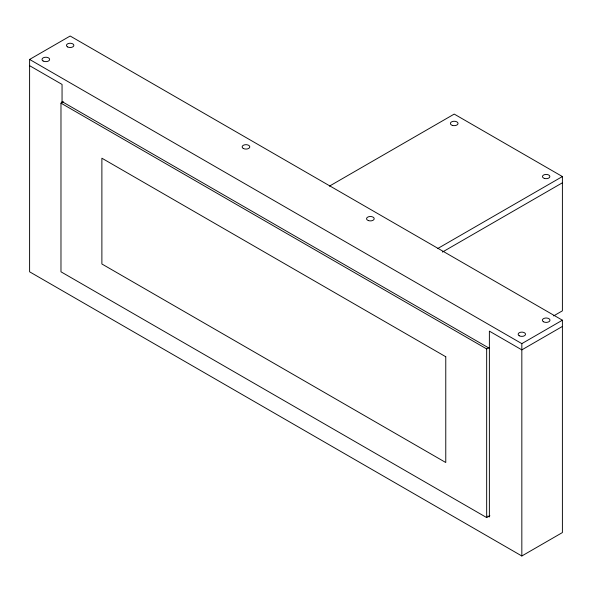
<?xml version="1.0" encoding="UTF-8"?>
<svg xmlns="http://www.w3.org/2000/svg" width="592" height="592" viewBox="0 0 592 592"><rect width="100%" height="100%" fill="white"/><g stroke="black" fill="none" stroke-linecap="round" stroke-linejoin="round"><path stroke-width="0.89" d="M29.6 59.437L70.167 36.016L562.4 320.198L562.4 532.563L521.833 555.984L29.6 271.802L29.6 59.437L521.833 343.626L562.4 320.198M489.873 515.728L486.668 517.571L60.976 271.802L60.976 103.156L63.374 101.772M329.404 186.147L454.219 114.086L562.4 176.549L562.4 310.837L553.601 315.913M437.584 248.61L562.4 176.549M442.387 252.081L562.4 182.795M60.976 103.156L486.668 348.932L489.073 347.548M562.4 326.444L521.833 349.872L489.377 331.135L489.377 516.949L487.778 516.024M29.6 65.682L62.056 84.419L62.056 102.912M62.056 101.595L489.377 348.311M521.833 343.626L521.833 555.984M486.668 348.932L486.668 517.571M445.769 356.747L101.883 158.205L101.883 263.98L445.769 462.522L445.769 356.747M519.221 335.76A3.693 2.131 0 0 0 525.4 334.806A3.693 2.131 0 0 0 520.879 332.193A3.693 2.131 0 0 0 519.221 335.76M368.461 220.616A3.826 2.205 0 0 0 374.203 218.707A3.826 2.205 0 0 0 368.461 216.79A3.826 2.205 0 0 0 368.461 220.616M543.471 321.759A3.826 2.205 0 0 0 549.864 320.775A3.826 2.205 0 0 0 545.18 318.067A3.826 2.205 0 0 0 543.471 321.759M43.12 60.998A3.826 2.205 0 0 0 49.521 60.007A3.826 2.205 0 0 0 44.837 57.306A3.826 2.205 0 0 0 43.12 60.998M67.555 46.894A3.693 2.131 0 0 0 73.734 45.932A3.693 2.131 0 0 0 69.212 43.32A3.693 2.131 0 0 0 67.555 46.894M243.26 148.437A3.826 2.205 0 0 0 249.661 147.452A3.826 2.205 0 0 0 244.977 144.744A3.826 2.205 0 0 0 243.26 148.437M452.303 125.371A3.826 2.205 0 0 0 458.045 123.454A3.826 2.205 0 0 0 452.303 121.545A3.826 2.205 0 0 0 452.303 125.371M544.322 178.392A3.693 2.131 0 0 0 549.864 176.549A3.693 2.131 0 0 0 544.322 174.699A3.693 2.131 0 0 0 544.322 178.392"/></g></svg>
